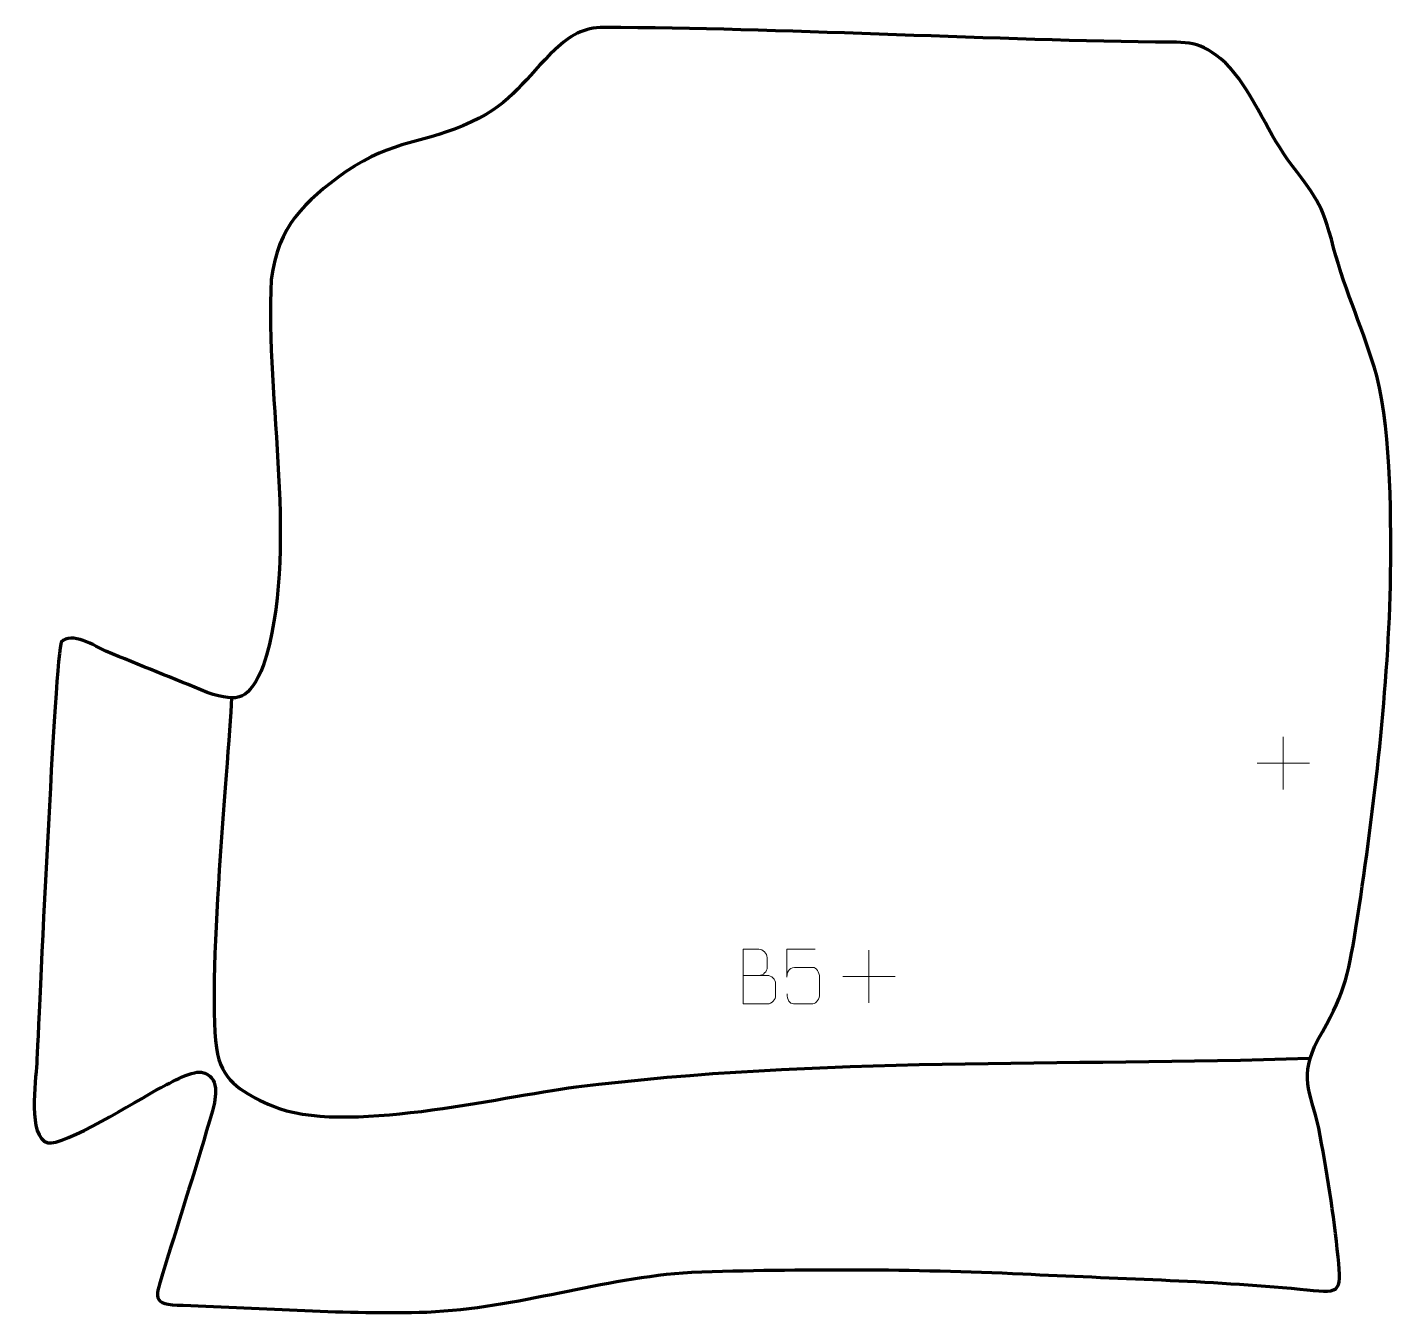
# Model space of a CAD drawing. Header units: millimetres. Extents: x -534 to 88, y 236 to 824.
import ezdxf

# ---------------------------------------------------------------- set-up
doc = ezdxf.new("R2010")
doc.units = ezdxf.units.MM
doc.header["$MEASUREMENT"] = 0
doc.layers.add('layer 1', color=7, linetype='Continuous')
doc.layers.add('layer 2', color=7, linetype='Continuous')

msp = doc.modelspace()

# ---------------------------------------------------------------- linework, layer by layer
at = {"layer": 'layer 1', "color": 142, "lineweight": 158}
msp.add_open_spline([(-441.1653, 517.9232), (-442.656, 487.6552), (-453.7952, 376.2381), (-446.9886, 352.8242), (-446.9886, 352.8242), (-443.2161, 341.0353), (-433.0815, 336.3082), (-422.4977, 331.6672), (-422.4977, 331.6672), (-390.3879, 318.0994), (-319.565, 335.8315), (-283.9052, 340.3425), (-283.9052, 340.3425), (-173.1753, 354.3499), (-60.7678, 349.7471), (50.6865, 353.4644)], degree=3, knots=[0, 0, 0, 0, 0.2, 0.2, 0.2, 0.2, 0.4, 0.4, 0.4, 0.4, 0.6, 0.6, 0.6, 0.6, 1, 1, 1, 1], dxfattribs=at)
at = {"layer": 'layer 1', "color": 250, "lineweight": 9}
for points in [[(38.848, 500.0996), (38.848, 500.0996), (38.848, 476.1217), (38.848, 476.1217)], [(26.8591, 488.1106), (26.8591, 488.1106), (50.837, 488.1106), (50.837, 488.1106)], [(-150.2464, 402.7329), (-150.2464, 402.7329), (-150.2464, 378.755), (-150.2464, 378.755)], [(-162.2353, 390.7439), (-162.2353, 390.7439), (-138.2574, 390.7439), (-138.2574, 390.7439)]]:
    msp.add_open_spline(points, degree=3, dxfattribs=at)
for points, knots in [([(-207.6285, 391.2319), (-203.9899, 391.2323), (-200.4028, 391.2323), (-196.7634, 391.2319), (-196.7634, 391.2319), (-194.788, 391.2146), (-192.8644, 389.4785), (-192.8644, 387.4289), (-192.8644, 387.4289), (-192.8648, 386.3003), (-192.8648, 383.2509), (-192.8644, 382.122), (-192.8644, 382.122), (-192.8468, 380.2641), (-194.3889, 378.2502), (-196.7104, 378.2671), (-196.7104, 378.2671), (-200.3502, 378.2675), (-203.9896, 378.2675), (-207.6285, 378.2671), (-207.6285, 378.2671), (-207.6285, 386.5854), (-207.6285, 394.9032), (-207.6285, 403.2207), (-207.6285, 403.2207), (-205.2548, 403.2207), (-202.8807, 403.2207), (-200.5065, 403.2207), (-200.5065, 403.2207), (-198.8257, 403.2383), (-196.7289, 401.3278), (-196.7112, 399.3654), (-196.7112, 399.3654), (-196.7116, 397.2993), (-196.7116, 397.1533), (-196.7112, 395.0868), (-196.7112, 395.0868), (-196.6939, 393.0207), (-198.5484, 391.2146), (-200.5584, 391.2319)], [0, 0, 0, 0, 0.09090909, 0.09090909, 0.09090909, 0.09090909, 0.18181818, 0.18181818, 0.18181818, 0.18181818, 0.27272727, 0.27272727, 0.27272727, 0.27272727, 0.36363636, 0.36363636, 0.36363636, 0.36363636, 0.45454545, 0.45454545, 0.45454545, 0.45454545, 0.54545455, 0.54545455, 0.54545455, 0.54545455, 0.63636364, 0.63636364, 0.63636364, 0.63636364, 0.72727273, 0.72727273, 0.72727273, 0.72727273, 0.81818182, 0.81818182, 0.81818182, 0.81818182, 1, 1, 1, 1]), ([(-174.8522, 403.1987), (-174.8522, 403.1987), (-187.7039, 403.1987), (-187.7039, 403.1987), (-187.7039, 403.1987), (-187.7036, 398.9681), (-187.7036, 394.7372), (-187.7039, 390.506), (-187.7039, 390.506), (-187.7042, 393.8161), (-186.0732, 394.8879), (-183.2612, 394.9484), (-183.2612, 394.9484), (-180.8216, 394.9487), (-178.3821, 394.9487), (-175.9429, 394.9484), (-175.9429, 394.9484), (-174.2931, 394.9552), (-172.8182, 392.5747), (-172.7897, 390.506), (-172.7897, 390.506), (-172.79, 387.9187), (-172.79, 385.3311), (-172.7897, 382.7434), (-172.7897, 382.7434), (-172.7435, 380.784), (-174.2429, 378.3477), (-175.8688, 378.2892), (-175.8688, 378.2892), (-177.8253, 378.2895), (-182.7203, 378.2895), (-184.6773, 378.2892), (-184.6773, 378.2892), (-186.5228, 378.2804), (-187.6299, 380.2452), (-187.6507, 382.7963)], [0, 0, 0, 0, 0.1, 0.1, 0.1, 0.1, 0.2, 0.2, 0.2, 0.2, 0.3, 0.3, 0.3, 0.3, 0.4, 0.4, 0.4, 0.4, 0.5, 0.5, 0.5, 0.5, 0.6, 0.6, 0.6, 0.6, 0.7, 0.7, 0.7, 0.7, 0.8, 0.8, 0.8, 0.8, 1, 1, 1, 1])]:
    msp.add_open_spline(points, degree=3, knots=knots, dxfattribs=at)
at = {"layer": 'layer 2', "color": 242, "lineweight": 158}
msp.add_open_spline([(-19.4838, 817.2147), (-4.5173, 817.006), (0.4498, 818.3294), (12.5467, 807.7386), (12.5467, 807.7386), (23.937, 796.1952), (30.9147, 777.5571), (40.8098, 763.702), (40.8098, 763.702), (53.5137, 746.3645), (56.2395, 745.0064), (61.7908, 723.3848), (61.7908, 723.3848), (67.2806, 703.1012), (75.8586, 684.644), (81.6065, 664.9456), (81.6065, 664.9456), (88.3318, 636.4197), (88.1176, 598.6645), (87.7831, 569.0965), (87.7831, 569.0965), (86.4277, 517.9882), (79.8524, 463.3946), (71.9895, 412.8286), (71.9895, 412.8286), (68.3316, 389.9995), (66.3264, 382.0248), (54.6406, 361.8394), (54.6406, 361.8394), (45.8448, 344.719), (51.1634, 339.1185), (55.0064, 321.4901), (55.0064, 321.4901), (58.6609, 303.2691), (61.9754, 281.2825), (63.8652, 262.8542), (63.8652, 262.8542), (65.6287, 245.6568), (65.0343, 246.0862), (46.3639, 248.0909), (46.3639, 248.0909), (4.6982, 252.1072), (-38.1748, 252.901), (-80.0883, 255.0581), (-80.0883, 255.0581), (-130.1359, 257.3459), (-181.0957, 257.5255), (-231.1681, 255.8246), (-231.1681, 255.8246), (-272.5008, 253.3178), (-310.2141, 239.3811), (-352.0803, 237.644), (-352.0803, 237.644), (-389.2003, 236.4085), (-426.2247, 239.633), (-463.3035, 240.6935), (-463.3035, 240.6935), (-478.3591, 241.1241), (-476.0855, 243.7803), (-471.8883, 257.5206), (-471.8883, 257.5206), (-464.5793, 281.4477), (-456.8254, 305.4468), (-449.911, 329.4552), (-449.911, 329.4552), (-448.2111, 335.3797), (-446.4013, 345.4349), (-454.8748, 347.0355), (-454.8748, 347.0355), (-459.7205, 347.9508), (-470.6559, 341.3819), (-475.4214, 339.0626), (-475.4214, 339.0626), (-483.3273, 334.5192), (-518.2416, 313.0294), (-525.0724, 314.8877), (-525.0724, 314.8877), (-534.4057, 317.4269), (-530.5068, 343.1184), (-530.1143, 350.9998), (-530.1143, 350.9998), (-529.3022, 367.3065), (-521.6471, 539.0919), (-518.8755, 543.3867), (-518.8755, 543.3867), (-514.3326, 548.4798), (-503.4441, 541.4562), (-498.5463, 539.2917), (-498.5463, 539.2917), (-483.2081, 532.8239), (-467.6608, 526.8316), (-452.2493, 520.3924), (-452.2493, 520.3924), (-437.3469, 515.3532), (-433.1507, 517.3723), (-426.6834, 532.5445), (-426.6834, 532.5445), (-409.9355, 584.5419), (-425.9568, 654.0411), (-423.0924, 708.8402), (-423.0924, 708.8402), (-419.8808, 733.6049), (-408.2985, 743.8065), (-389.1944, 758.0403), (-389.1944, 758.0403), (-366.816, 773.0711), (-353.2419, 770.6512), (-331.5987, 780.7601), (-331.5987, 780.7601), (-312.805, 789.538), (-307.2735, 800.7607), (-293.3751, 814.0034), (-293.3751, 814.0034), (-286.9833, 820.0936), (-280.354, 823.9785), (-271.3313, 823.9306), (-271.3313, 823.9306), (-188.1427, 823.4885), (-103.2239, 818.3822), (-19.4838, 817.2147)], degree=3, knots=[0, 0, 0, 0, 0.03225806, 0.03225806, 0.03225806, 0.03225806, 0.06451613, 0.06451613, 0.06451613, 0.06451613, 0.09677419, 0.09677419, 0.09677419, 0.09677419, 0.12903226, 0.12903226, 0.12903226, 0.12903226, 0.16129032, 0.16129032, 0.16129032, 0.16129032, 0.19354839, 0.19354839, 0.19354839, 0.19354839, 0.22580645, 0.22580645, 0.22580645, 0.22580645, 0.25806452, 0.25806452, 0.25806452, 0.25806452, 0.29032258, 0.29032258, 0.29032258, 0.29032258, 0.32258065, 0.32258065, 0.32258065, 0.32258065, 0.35483871, 0.35483871, 0.35483871, 0.35483871, 0.38709677, 0.38709677, 0.38709677, 0.38709677, 0.41935484, 0.41935484, 0.41935484, 0.41935484, 0.4516129, 0.4516129, 0.4516129, 0.4516129, 0.48387097, 0.48387097, 0.48387097, 0.48387097, 0.51612903, 0.51612903, 0.51612903, 0.51612903, 0.5483871, 0.5483871, 0.5483871, 0.5483871, 0.58064516, 0.58064516, 0.58064516, 0.58064516, 0.61290323, 0.61290323, 0.61290323, 0.61290323, 0.64516129, 0.64516129, 0.64516129, 0.64516129, 0.67741935, 0.67741935, 0.67741935, 0.67741935, 0.70967742, 0.70967742, 0.70967742, 0.70967742, 0.74193548, 0.74193548, 0.74193548, 0.74193548, 0.77419355, 0.77419355, 0.77419355, 0.77419355, 0.80645161, 0.80645161, 0.80645161, 0.80645161, 0.83870968, 0.83870968, 0.83870968, 0.83870968, 0.87096774, 0.87096774, 0.87096774, 0.87096774, 0.90322581, 0.90322581, 0.90322581, 0.90322581, 0.93548387, 0.93548387, 0.93548387, 0.93548387, 1, 1, 1, 1], dxfattribs=at)

doc.saveas('drawing.dxf')
